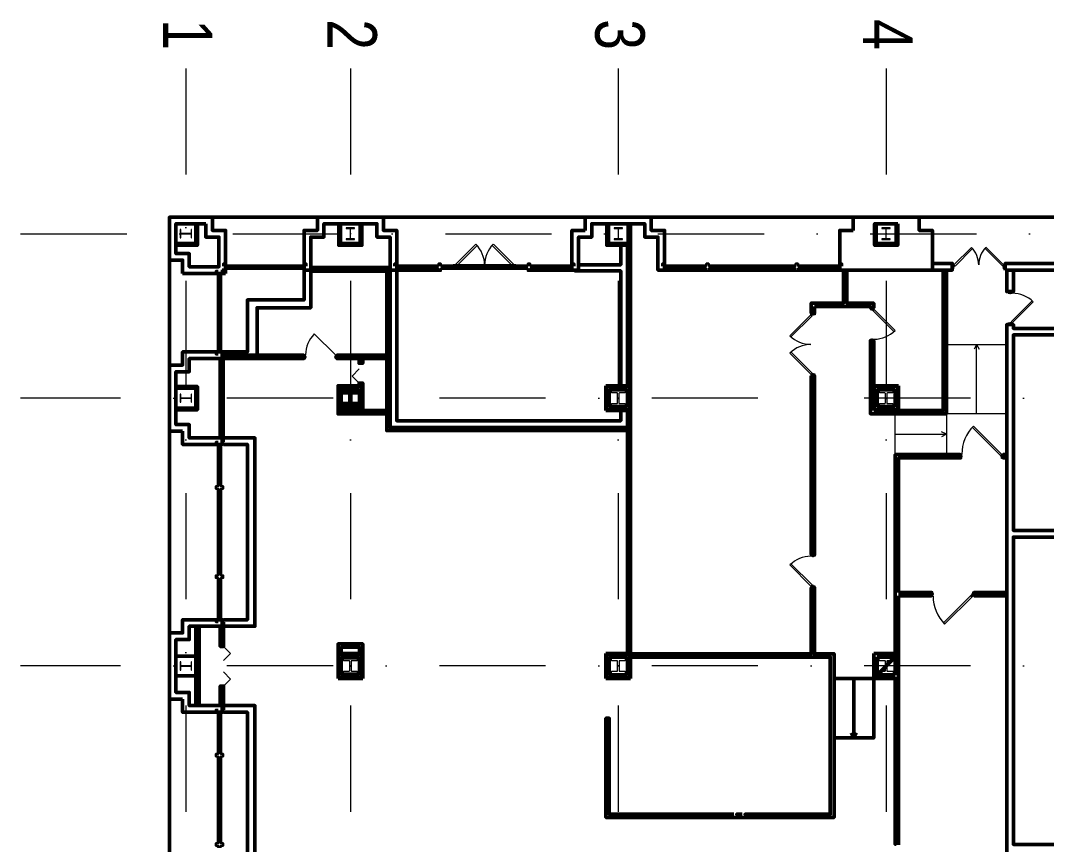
# Model space of a CAD drawing. Header units: inches. Extents: x -399 to 3145, y -842 to 1753.
# Drawn here: x -399 to 842, y 756 to 1753 of the extents above; entities that cross this region are included whole.
import ezdxf

# ---------------------------------------------------------------- set-up
doc = ezdxf.new("R2010")
doc.units = ezdxf.units.IN
doc.header["$MEASUREMENT"] = 0
doc.linetypes.add('IMPORT-DGN Style 4 _2_', pattern=[256.963558, 128.401528, -64.200764, 0.160502, -64.200764])
for name, color, linetype, lineweight in [('Level 10', 7, 'Continuous', 9), ('Level 11', 252, 'Continuous', 30), ('Level 12', 7, 'Continuous', 9), ('Level 16', 7, 'Continuous', 9), ('Level 20', 7, 'Continuous', 9), ('Level 25', 7, 'Continuous', 9), ('Level 28', 7, 'Continuous', 9)]:
    doc.layers.add(name, color=color, linetype=linetype, lineweight=lineweight)
doc.styles.add('Arial_2', font='arial.ttf', dxfattribs={"width": 0.8, "height": 11490.38961})

# ---------------------------------------------------------------- blocks, each defined once
blk = doc.blocks.new('1st-Floor-WCB_dwg_DWG_HA-825224-Level 1')
at = {"layer": 'Level 28', "lineweight": 50}
blk.add_hatch(color=3, dxfattribs=at).paths.add_polyline_path([(22754.8, 5177.8), (22736.6, 5177.8), (22736.6, 5170.9), (22754.8, 5170.9)], flags=0)
at = {"layer": 'Level 28', "color": 3, "lineweight": 50}
for p, q in [((22754.8, 5177.8), (22736.6, 5177.8)), ((22736.6, 5177.8), (22736.6, 5170.9)), ((22736.6, 5170.9), (22754.8, 5170.9)), ((22754.8, 5170.9), (22754.8, 5177.8))]:
    blk.add_line(p, q, dxfattribs=at)
blk = doc.blocks.new('1st-Floor-WCB_dwg_14W287-825229-Level 1')
at = {"layer": 'Level 12'}
for p, q in [((-3, 0), (3, 0)), ((0, 3), (0, -3))]:
    blk.add_line(p, q, dxfattribs=at)
at = {"layer": 'Level 12', "flags": 128}
for points in [[(-51.1, -49.1), (-51.1, -24.6), (-51.1, 0), (-51.1, 24.6), (-51.1, 49.1)], [(-51.1, 49.1), (-47.9, 49.1), (-44.8, 49.1), (-41.6, 49.1), (-38.5, 49.1)], [(-38.5, 49.1), (-38.5, 39), (-38.5, 28.9), (-38.5, 18.7), (-38.5, 8.6)], [(-33.9, 4), (-17, 4), (0, 4), (17, 4), (33.9, 4)], [(38.5, 8.6), (38.5, 18.7), (38.5, 28.9), (38.5, 39), (38.5, 49.1)], [(38.5, 49.1), (41.6, 49.1), (44.8, 49.1), (47.9, 49.1), (51.1, 49.1)], [(51.1, 49.1), (51.1, 24.6), (51.1, 0), (51.1, -24.6), (51.1, -49.1)], [(-38.5, -49.1), (-41.6, -49.1), (-44.8, -49.1), (-47.9, -49.1), (-51.1, -49.1)], [(-38.5, -8.6), (-38.5, -18.7), (-38.5, -28.9), (-38.5, -39), (-38.5, -49.1)], [(33.9, -4), (17, -4), (0, -4), (-17, -4), (-33.9, -4)], [(38.5, -49.1), (38.5, -39), (38.5, -28.9), (38.5, -18.7), (38.5, -8.6)], [(51.1, -49.1), (47.9, -49.1), (44.8, -49.1), (41.6, -49.1), (38.5, -49.1)]]:
    blk.add_lwpolyline(points, dxfattribs=at)
at = {"layer": 'Level 12'}
for centre, start, end in [((-33.9, 8.6), 180, 270), ((33.9, 8.6), 270, 360), ((-33.9, -8.6), 90, 180), ((33.9, -8.6), 0, 90)]:
    blk.add_arc(centre, 4.57, start, end, dxfattribs=at)
blk = doc.blocks.new('1st-Floor-WCB_dwg_14W342-825230-Level 1')
at = {"layer": 'Level 12'}
for p, q in [((-3, 0), (3, 0)), ((0, 3), (0, -3)), ((3.6, -4.8), (6.9, -4.8))]:
    blk.add_line(p, q, dxfattribs=at)
at = {"layer": 'Level 12', "flags": 128}
for points in [[(-53.3, -49.9), (-53.3, -25), (-53.3, 0), (-53.3, 25), (-53.3, 49.9)], [(-53.3, 49.9), (-49.6, 49.9), (-45.9, 49.9), (-42.2, 49.9), (-38.5, 49.9)], [(-38.5, 49.9), (-38.5, 39.8), (-38.5, 29.6), (-38.5, 19.5), (-38.5, 9.3)], [(-33.9, 4.8), (-17, 4.8), (0, 4.8), (17, 4.8), (33.9, 4.8)], [(38.5, 9.3), (38.5, 19.5), (38.5, 29.6), (38.5, 39.8), (38.5, 49.9)], [(38.5, 49.9), (42.2, 49.9), (45.9, 49.9), (49.6, 49.9), (53.3, 49.9)], [(53.3, 49.9), (53.3, 25), (53.3, 0), (53.3, -25), (53.3, -49.9)], [(-38.5, -49.9), (-42.2, -49.9), (-45.9, -49.9), (-49.6, -49.9), (-53.3, -49.9)], [(-38.5, -9.3), (-38.5, -19.5), (-38.5, -29.6), (-38.5, -39.8), (-38.5, -49.9)], [(33.9, -4.8), (17, -4.8), (0, -4.8), (-17, -4.8), (-33.9, -4.8)], [(38.5, -49.9), (38.5, -39.8), (38.5, -29.6), (38.5, -19.5), (38.5, -9.3)], [(53.3, -49.9), (49.6, -49.9), (45.9, -49.9), (42.2, -49.9), (38.5, -49.9)]]:
    blk.add_lwpolyline(points, dxfattribs=at)
at = {"layer": 'Level 12'}
for centre, start, end in [((-33.9, 9.3), 180, 270), ((33.9, 9.3), 270, 360), ((-33.9, -9.3), 90, 180), ((33.9, -9.3), 0, 90)]:
    blk.add_arc(centre, 4.57, start, end, dxfattribs=at)
blk = doc.blocks.new('1st-Floor-WCB_dwg_14W426-825231-Level 1')
at = {"layer": 'Level 12'}
for p, q in [((-3, 0), (3, 0)), ((0, 3), (0, -3))]:
    blk.add_line(p, q, dxfattribs=at)
at = {"layer": 'Level 12', "flags": 128}
for points in [[(-57.2, -51.1), (-57.2, -25.5), (-57.2, 0), (-57.2, 25.5), (-57.2, 51.1)], [(-57.2, 51.1), (-52.5, 51.1), (-47.8, 51.1), (-43.1, 51.1), (-38.5, 51.1)], [(-38.5, 51.1), (-38.5, 40.7), (-38.5, 30.3), (-38.5, 19.9), (-38.5, 9.5)], [(-34.7, 5.7), (-17.3, 5.7), (0, 5.7), (17.3, 5.7), (34.7, 5.7)], [(38.5, 9.5), (38.5, 19.9), (38.5, 30.3), (38.5, 40.7), (38.5, 51.1)], [(38.5, 51.1), (43.1, 51.1), (47.8, 51.1), (52.5, 51.1), (57.2, 51.1)], [(57.2, 51.1), (57.2, 25.5), (57.2, 0), (57.2, -25.5), (57.2, -51.1)], [(-38.5, -51.1), (-43.1, -51.1), (-47.8, -51.1), (-52.5, -51.1), (-57.2, -51.1)], [(-38.5, -9.5), (-38.5, -19.9), (-38.5, -30.3), (-38.5, -40.7), (-38.5, -51.1)], [(34.7, -5.7), (17.3, -5.7), (0, -5.7), (-17.3, -5.7), (-34.7, -5.7)], [(38.5, -51.1), (38.5, -40.7), (38.5, -30.3), (38.5, -19.9), (38.5, -9.5)], [(57.2, -51.1), (52.5, -51.1), (47.8, -51.1), (43.1, -51.1), (38.5, -51.1)]]:
    blk.add_lwpolyline(points, dxfattribs=at)
at = {"layer": 'Level 12'}
for centre, start, end in [((-34.7, 9.5), 180, 270), ((34.7, 9.5), 270, 360), ((-34.7, -9.5), 90, 180), ((34.7, -9.5), 0, 90)]:
    blk.add_arc(centre, 3.81, start, end, dxfattribs=at)
blk = doc.blocks.new('1st-Floor-WCB_dwg_14W61-825238-Level 1')
at = {"layer": 'Level 12'}
for p, q in [((-3, 0), (3, 0)), ((0, 3), (0, -3))]:
    blk.add_line(p, q, dxfattribs=at)
at = {"layer": 'Level 12', "flags": 128}
for points in [[(-38.5, 30.5), (-39.4, 30.5), (-40.4, 30.5), (-41.3, 30.5), (-42.3, 30.5)], [(-42.3, 30.5), (-42.3, 15.2), (-42.3, 0), (-42.3, -15.2), (-42.3, -30.5)], [(-38.5, 4.2), (-38.5, 10.8), (-38.5, 17.3), (-38.5, 23.9), (-38.5, 30.5)], [(35.4, 1.1), (17.7, 1.1), (0, 1.1), (-17.7, 1.1), (-35.4, 1.1)], [(42.3, 30.5), (41.3, 30.5), (40.4, 30.5), (39.4, 30.5), (38.5, 30.5)], [(38.5, 30.5), (38.5, 23.9), (38.5, 17.3), (38.5, 10.8), (38.5, 4.2)], [(42.3, -30.5), (42.3, -15.2), (42.3, 0), (42.3, 15.2), (42.3, 30.5)], [(-42.3, -30.5), (-41.3, -30.5), (-40.4, -30.5), (-39.4, -30.5), (-38.5, -30.5)], [(-38.5, -30.5), (-38.5, -23.9), (-38.5, -17.3), (-38.5, -10.8), (-38.5, -4.2)], [(-35.4, -1.1), (-17.7, -1.1), (0, -1.1), (17.7, -1.1), (35.4, -1.1)], [(38.5, -4.2), (38.5, -10.8), (38.5, -17.3), (38.5, -23.9), (38.5, -30.5)], [(38.5, -30.5), (39.4, -30.5), (40.4, -30.5), (41.3, -30.5), (42.3, -30.5)]]:
    blk.add_lwpolyline(points, dxfattribs=at)
at = {"layer": 'Level 12'}
for centre, start, end in [((-35.4, 4.2), 180, 270), ((35.4, 4.2), 270, 360), ((-35.4, -4.2), 90, 180), ((35.4, -4.2), 0, 90)]:
    blk.add_arc(centre, 3.05, start, end, dxfattribs=at)

msp = doc.modelspace()

# ---------------------------------------------------------------- linework, layer by layer
at = {"layer": 'Level 10', "color": 40, "linetype": 'IMPORT-DGN Style 4 _2_'}
for p, q in [((-198.9, 1695), (-198.9, -842)), ((0.1, 1695), (0.1, -842)), ((324.1, 1695), (324.1, -842)), ((648.1, 1695), (648.1, -842)), ((-398.9, 1495), (3062.7, 1495)), ((3062.7, 1296), (-398.9, 1296)), ((3062.7, 972), (-398.9, 972))]:
    msp.add_line(p, q, dxfattribs=at)
at = {"layer": 'Level 12', "color": 3, "lineweight": 50}
for p, q in [((-0.6, 1290.4), (-0.6, 1301.6)), ((0.7, 1301.6), (0.7, 1290.4))]:
    msp.add_line(p, q, dxfattribs=at)
at = {"layer": 'Level 12', "color": 3, "lineweight": 50, "flags": 128}
for points in [[(-1.3, 1302.3), (-8, 1302.3), (-8, 1304.4), (8.1, 1304.4), (8.1, 1302.3), (1.5, 1302.3)], [(1.5, 1289.7), (8.1, 1289.7), (8.1, 1287.6), (-8, 1287.6), (-8, 1289.7), (-1.3, 1289.7)]]:
    msp.add_lwpolyline(points, dxfattribs=at)
at = {"layer": 'Level 12', "color": 3, "lineweight": 50}
for centre, start, end in [((-1.3, 1301.6), 0, 90), ((1.5, 1301.6), 90, 180), ((-1.3, 1290.4), 270, 0), ((1.5, 1290.4), 180, 270)]:
    msp.add_arc(centre, 0.75, start, end, dxfattribs=at)
at = {"layer": 'Level 16', "color": 50, "lineweight": 30}
for p, q in [((-150.4, 1452.4), (-55.9, 1452.4)), ((-57.4, 1454.9), (-149.4, 1454.9)), ((-57.4, 1453.9), (-149.4, 1453.9)), ((-149.4, 1452.4), (-101.9, 1452.4)), ((56.1, 1451), (56.1, 1452.9)), ((56.6, 1452.4), (105.1, 1452.4)), ((105.1, 1454.9), (57.6, 1454.9)), ((105.1, 1453.9), (57.6, 1453.9)), ((57.6, 1452.4), (105.1, 1452.4)), ((124.4, 1454.9), (111.1, 1454.9)), ((124.4, 1453.9), (111.1, 1453.9)), ((126.4, 1456.9), (198.4, 1456.9)), ((126.4, 1452.4), (198.4, 1452.4)), ((126.9, 1455.1), (197.9, 1455.1)), ((126.9, 1454.1), (197.9, 1454.1)), ((213.1, 1454.9), (200.4, 1454.9)), ((213.1, 1453.9), (200.4, 1453.9)), ((266.6, 1454.9), (219.1, 1454.9)), ((266.6, 1453.9), (219.1, 1453.9)), ((266.6, 1452.4), (219.1, 1452.4)), ((380.6, 1452.4), (429.1, 1452.4)), ((429.1, 1454.9), (381.6, 1454.9)), ((429.1, 1453.9), (381.6, 1453.9)), ((381.6, 1452.4), (429.1, 1452.4)), ((537.1, 1456.4), (435.1, 1456.4)), ((537.1, 1454.9), (435.1, 1454.9)), ((537.1, 1453.9), (435.1, 1453.9)), ((435.1, 1452.4), (537.1, 1452.4)), ((537.1, 1452.4), (435.1, 1452.4)), ((590.6, 1454.9), (543.1, 1454.9)), ((590.6, 1453.9), (543.1, 1453.9)), ((590.6, 1452.4), (543.1, 1452.4)), ((-158.8, 1445.5), (-158.8, 1353.5)), ((-157.8, 1445.5), (-157.8, 1353.5)), ((-156.3, 1352.5), (-156.3, 1447)), ((217.6, 1449.9), (268.1, 1449.9)), ((430.6, 1449.9), (380.1, 1449.9)), ((538.6, 1449.9), (433.6, 1449.9)), ((541.6, 1449.9), (592.1, 1449.9)), ((-156.3, 1353.5), (-156.3, 1401)), ((-154.9, 1349), (-154.9, 1348)), ((-158.8, 1238.5), (-158.8, 1191)), ((-157.8, 1238.5), (-157.8, 1191)), ((-156.3, 1238.5), (-156.3, 1191)), ((-160.3, 1185), (-160.3, 1083)), ((-158.8, 1185), (-158.8, 1083)), ((-157.8, 1185), (-157.8, 1083)), ((-156.3, 1083), (-156.3, 1185)), ((-156.3, 1185), (-156.3, 1083)), ((-158.8, 1077), (-158.8, 1029.5)), ((-157.8, 1077), (-157.8, 1029.5)), ((-156.3, 1029.5), (-156.3, 1077)), ((-156.3, 1028.5), (-156.3, 1077)), ((-154.9, 1025), (-153.4, 1025)), ((-153.8, 919), (-153.4, 919)), ((-158.8, 914.5), (-158.8, 867)), ((-157.8, 914.5), (-157.8, 867)), ((-156.3, 914.5), (-156.3, 867)), ((-160.3, 861), (-160.3, 759)), ((-158.8, 861), (-158.8, 759)), ((-157.8, 861), (-157.8, 759)), ((-156.3, 759), (-156.3, 861)), ((-156.3, 861), (-156.3, 759))]:
    msp.add_line(p, q, dxfattribs=at)
at = {"layer": 'Level 16', "color": 50, "lineweight": 30, "flags": 128}
for points in [[(-153.9, 1455.9), (-153.9, 1458.9), (-150.9, 1458.9), (-150.9, 1455.9), (-150.4, 1455.9), (-150.4, 1456.4), (-149.4, 1456.4), (-149.4, 1452.4), (-150.4, 1452.4), (-150.4, 1452.9), (-150.9, 1452.9), (-150.9, 1449.9), (-153.9, 1449.9), (-153.9, 1452.9)], [(-101.9, 1456.4), (-150.4, 1456.4), (-55.9, 1456.4)], [(-52.9, 1455.9), (-52.9, 1458.9), (-55.9, 1458.9), (-55.9, 1455.9), (-56.4, 1455.9), (-56.4, 1456.4), (-57.4, 1456.4), (-57.4, 1452.4), (-56.4, 1452.4), (-56.4, 1452.9), (-55.9, 1452.9), (-55.9, 1449.9), (-52.9, 1449.9), (-52.9, 1452.9)], [(-55.9, 1458.9), (-55.9, 1458.9), (-55.9, 1455.9), (-55.9, 1455.9), (-55.9, 1452.9), (-55.9, 1452.9), (-55.9, 1451)], [(53.1, 1455.9), (53.1, 1458.9), (56.1, 1458.9), (56.1, 1455.9), (56.6, 1455.9), (56.6, 1456.4), (57.6, 1456.4), (57.6, 1452.4), (56.6, 1452.4), (56.6, 1452.9), (56.1, 1452.9), (56.1, 1449.9), (53.1, 1449.9), (53.1, 1452.9)], [(105.1, 1456.4), (56.6, 1456.4), (105.1, 1456.4)], [(111.1, 1452.4), (124.4, 1452.4), (126.4, 1452.4), (126.4, 1454.1), (126.9, 1454.1), (126.9, 1455.1), (126.4, 1455.1), (126.4, 1456.9), (124.4, 1456.9), (124.4, 1456.4)], [(111.1, 1452.4), (124.4, 1452.4), (124.4, 1452.9), (124.4, 1456.4), (111.1, 1456.4), (124.4, 1456.4), (111.1, 1456.4)], [(213.1, 1452.4), (200.4, 1452.4), (198.4, 1452.4), (198.4, 1454.1), (197.9, 1454.1), (197.9, 1455.1), (198.4, 1455.1), (198.4, 1456.9), (200.4, 1456.9), (200.4, 1456.4), (213.1, 1456.4)], [(200.4, 1456.4), (200.4, 1452.9), (200.4, 1452.4), (213.1, 1452.4)], [(271.1, 1455.9), (271.1, 1458.9), (268.1, 1458.9), (268.1, 1455.9), (267.6, 1455.9), (267.6, 1456.4), (266.6, 1456.4), (266.6, 1452.4), (267.6, 1452.4), (267.6, 1452.9), (268.1, 1452.9), (268.1, 1449.9), (271.1, 1449.9), (271.1, 1452.9)], [(377.1, 1455.9), (377.1, 1458.9), (380.1, 1458.9), (380.1, 1455.9), (380.6, 1455.9), (380.6, 1456.4), (381.6, 1456.4), (381.6, 1452.4), (380.6, 1452.4), (380.6, 1452.9), (380.1, 1452.9), (380.1, 1449.9), (377.1, 1449.9), (377.1, 1452.9)], [(429.1, 1456.4), (380.6, 1456.4), (429.1, 1456.4)], [(595.1, 1455.9), (595.1, 1458.9), (592.1, 1458.9), (592.1, 1455.9), (591.6, 1455.9), (591.6, 1456.4), (590.6, 1456.4), (590.6, 1452.4), (591.6, 1452.4), (591.6, 1452.9), (592.1, 1452.9), (592.1, 1449.9), (595.1, 1449.9), (595.1, 1452.9)], [(-159.8, 1450), (-162.8, 1450), (-162.8, 1447), (-159.8, 1447), (-159.8, 1446.5), (-160.3, 1446.5), (-160.3, 1445.5), (-156.3, 1445.5), (-156.3, 1446.5), (-156.8, 1446.5), (-156.8, 1447), (-153.8, 1447), (-153.8, 1450), (-156.8, 1450)], [(-160.3, 1401), (-160.3, 1352.5), (-160.3, 1447)], [(-52.9, 1451), (-52.9, 1449.9), (-55.9, 1449.9)], [(106.6, 1449.9), (56.1, 1449.9), (53.1, 1449.9), (53.1, 1451)], [(-159.8, 1349), (-162.8, 1349), (-162.8, 1352), (-159.8, 1352), (-159.8, 1352.5), (-160.3, 1352.5), (-160.3, 1353.5), (-156.3, 1353.5), (-156.3, 1352.5), (-156.8, 1352.5), (-156.8, 1352), (-153.8, 1352), (-153.8, 1349), (-156.8, 1349)], [(-159.8, 1243), (-162.8, 1243), (-162.8, 1240), (-159.8, 1240), (-159.8, 1239.5), (-160.3, 1239.5), (-160.3, 1238.5), (-156.3, 1238.5), (-156.3, 1239.5), (-156.8, 1239.5), (-156.8, 1240), (-153.8, 1240), (-153.8, 1243), (-156.8, 1243)], [(-160.3, 1077), (-160.3, 1028.5), (-160.3, 1077)], [(-159.8, 1025), (-162.8, 1025), (-162.8, 1028), (-159.8, 1028), (-159.8, 1028.5), (-160.3, 1028.5), (-160.3, 1029.5), (-156.3, 1029.5), (-156.3, 1028.5), (-156.8, 1028.5), (-156.8, 1028), (-153.8, 1028), (-153.8, 1025), (-156.8, 1025)], [(-159.8, 919), (-162.8, 919), (-162.8, 916), (-159.8, 916), (-159.8, 915.5), (-160.3, 915.5), (-160.3, 914.5), (-156.3, 914.5), (-156.3, 915.5), (-156.8, 915.5), (-156.8, 916), (-153.8, 916), (-153.8, 919), (-156.8, 919)]]:
    msp.add_lwpolyline(points, dxfattribs=at)
for points in [[(111.1, 1452.4), (111.1, 1456.4), (110.1, 1456.4), (110.1, 1455.9), (109.6, 1455.9), (109.6, 1458.9), (106.6, 1458.9), (106.6, 1455.9), (106.1, 1455.9), (106.1, 1456.4), (105.1, 1456.4), (105.1, 1452.4), (106.1, 1452.4), (106.1, 1452.9), (106.6, 1452.9), (106.6, 1449.9), (109.6, 1449.9), (109.6, 1452.9), (110.1, 1452.9), (110.1, 1452.4)], [(219.1, 1452.4), (219.1, 1456.4), (218.1, 1456.4), (218.1, 1455.9), (217.6, 1455.9), (217.6, 1458.9), (214.6, 1458.9), (214.6, 1455.9), (214.1, 1455.9), (214.1, 1456.4), (213.1, 1456.4), (213.1, 1452.4), (214.1, 1452.4), (214.1, 1452.9), (214.6, 1452.9), (214.6, 1449.9), (217.6, 1449.9), (217.6, 1452.9), (218.1, 1452.9), (218.1, 1452.4)], [(267.6, 1456.4), (219.1, 1456.4)], [(435.1, 1452.4), (435.1, 1456.4), (434.1, 1456.4), (434.1, 1455.9), (433.6, 1455.9), (433.6, 1458.9), (430.6, 1458.9), (430.6, 1455.9), (430.1, 1455.9), (430.1, 1456.4), (429.1, 1456.4), (429.1, 1452.4), (430.1, 1452.4), (430.1, 1452.9), (430.6, 1452.9), (430.6, 1449.9), (433.6, 1449.9), (433.6, 1452.9), (434.1, 1452.9), (434.1, 1452.4)], [(537.1, 1456.4), (435.1, 1456.4)], [(543.1, 1452.4), (543.1, 1456.4), (542.1, 1456.4), (542.1, 1455.9), (541.6, 1455.9), (541.6, 1458.9), (538.6, 1458.9), (538.6, 1455.9), (538.1, 1455.9), (538.1, 1456.4), (537.1, 1456.4), (537.1, 1452.4), (538.1, 1452.4), (538.1, 1452.9), (538.6, 1452.9), (538.6, 1449.9), (541.6, 1449.9), (541.6, 1452.9), (542.1, 1452.9), (542.1, 1452.4)], [(591.6, 1456.4), (543.1, 1456.4)], [(-160.3, 1239.5), (-160.3, 1191)], [(-156.3, 1191), (-160.3, 1191), (-160.3, 1190), (-159.8, 1190), (-159.8, 1189.5), (-162.8, 1189.5), (-162.8, 1186.5), (-159.8, 1186.5), (-159.8, 1186), (-160.3, 1186), (-160.3, 1185), (-156.3, 1185), (-156.3, 1186), (-156.8, 1186), (-156.8, 1186.5), (-153.8, 1186.5), (-153.8, 1189.5), (-156.8, 1189.5), (-156.8, 1190), (-156.3, 1190)], [(-160.3, 1185), (-160.3, 1083)], [(-156.3, 1083), (-160.3, 1083), (-160.3, 1082), (-159.8, 1082), (-159.8, 1081.5), (-162.8, 1081.5), (-162.8, 1078.5), (-159.8, 1078.5), (-159.8, 1078), (-160.3, 1078), (-160.3, 1077), (-156.3, 1077), (-156.3, 1078), (-156.8, 1078), (-156.8, 1078.5), (-153.8, 1078.5), (-153.8, 1081.5), (-156.8, 1081.5), (-156.8, 1082), (-156.3, 1082)], [(-160.3, 915.5), (-160.3, 867)], [(-156.3, 867), (-160.3, 867), (-160.3, 866), (-159.8, 866), (-159.8, 865.5), (-162.8, 865.5), (-162.8, 862.5), (-159.8, 862.5), (-159.8, 862), (-160.3, 862), (-160.3, 861), (-156.3, 861), (-156.3, 862), (-156.8, 862), (-156.8, 862.5), (-153.8, 862.5), (-153.8, 865.5), (-156.8, 865.5), (-156.8, 866), (-156.3, 866)], [(-160.3, 861), (-160.3, 759)], [(-156.3, 759), (-160.3, 759), (-160.3, 758), (-159.8, 758), (-159.8, 757.5), (-162.8, 757.5), (-162.8, 754.5), (-159.8, 754.5), (-159.8, 754), (-160.3, 754), (-160.3, 753), (-156.3, 753), (-156.3, 754), (-156.8, 754), (-156.8, 754.5), (-153.8, 754.5), (-153.8, 757.5), (-156.8, 757.5), (-156.8, 758), (-156.3, 758)]]:
    msp.add_lwpolyline(points, close=True, dxfattribs=at)
at = {"layer": 'Level 20', "color": 40}
for p, q in [((721.1, 1361.1), (794.1, 1361.1)), ((757.6, 1361.1), (754.6, 1355.1)), ((659.1, 1227.7), (659.1, 1277.1)), ((721.1, 1252.4), (715.1, 1255.4))]:
    msp.add_line(p, q, dxfattribs=at)
at = {"layer": 'Level 20', "color": 40, "flags": 128}
for points in [[(757.6, 1277.1), (757.6, 1361.1), (760.6, 1355.1)], [(794.1, 1277.1), (721.1, 1277.1), (721.1, 1227.7)], [(659.1, 1252.4), (721.1, 1252.4), (715.1, 1249.4)]]:
    msp.add_lwpolyline(points, dxfattribs=at)
at = {"layer": 'Level 25', "color": 2, "lineweight": 13}
for p, q in [((151.9, 1482.3), (126.4, 1456.9)), ((153.3, 1480.9), (127.9, 1455.5)), ((-43.6, 1373.9), (-18.1, 1348.4)), ((751.4, 1057.9), (717.5, 1024)), ((752.8, 1056.5), (718.9, 1022.6))]:
    msp.add_line(p, q, dxfattribs=at)
at = {"layer": 'Level 25', "color": 2, "lineweight": 13, "flags": 128}
for points in [[(171.6, 1480.9), (197, 1455.5), (198.4, 1456.9), (173, 1482.3)], [(752.7, 1477), (731.5, 1455.8), (730.1, 1457.2), (751.3, 1478.5)], [(767.4, 1477.3), (788.7, 1456.1), (790.1, 1457.5), (768.9, 1478.7)], [(728.1, 1453), (728.1, 1452.5), (730.1, 1452.5), (730.1, 1454.5), (730.6, 1454.5), (730.6, 1455.5), (730.1, 1455.5), (730.1, 1457.5), (728.1, 1457.5), (728.1, 1457)], [(792.1, 1453), (792.1, 1452.5), (790.1, 1452.5), (790.1, 1454.5), (789.6, 1454.5), (789.6, 1455.5), (790.1, 1455.5), (790.1, 1457.5), (792.1, 1457.5), (792.1, 1457)], [(796.1, 1425), (795.6, 1425), (795.6, 1423), (797.6, 1423), (797.6, 1422.5), (798.6, 1422.5), (798.6, 1423), (800.6, 1423), (800.6, 1425), (800.1, 1425)], [(629.1, 1405.4), (628.6, 1405.4), (628.6, 1403.4), (630.6, 1403.4), (630.6, 1402.9), (631.6, 1402.9), (631.6, 1403.4), (633.6, 1403.4), (633.6, 1405.4), (633.1, 1405.4)], [(657.6, 1376.6), (632.1, 1402), (633.6, 1403.4), (659, 1378)], [(824.6, 1413.9), (799.2, 1388.4), (800.6, 1387), (826, 1412.5)], [(531.6, 1371.5), (557.1, 1397), (558.5, 1395.6), (533, 1370.1)], [(561.6, 1399), (562.1, 1399), (562.1, 1397), (560.1, 1397), (560.1, 1396.5), (559.1, 1396.5), (559.1, 1397), (557.1, 1397), (557.1, 1399), (557.6, 1399)], [(796.1, 1385), (795.6, 1385), (795.6, 1387), (797.6, 1387), (797.6, 1387.5), (798.6, 1387.5), (798.6, 1387), (800.6, 1387), (800.6, 1385), (800.1, 1385)], [(629.1, 1365.4), (628.6, 1365.4), (628.6, 1367.4), (630.6, 1367.4), (630.6, 1367.9), (631.6, 1367.9), (631.6, 1367.4), (633.6, 1367.4), (633.6, 1365.4), (633.1, 1365.4)], [(-56.1, 1343.9), (-56.1, 1343.4), (-54.1, 1343.4), (-54.1, 1345.4), (-53.6, 1345.4), (-53.6, 1346.4), (-54.1, 1346.4), (-54.1, 1348.4), (-56.1, 1348.4), (-56.1, 1347.9)], [(-16.1, 1343.9), (-16.1, 1343.4), (-18.1, 1343.4), (-18.1, 1345.4), (-18.6, 1345.4), (-18.6, 1346.4), (-18.1, 1346.4), (-18.1, 1348.4), (-16.1, 1348.4), (-16.1, 1347.9)], [(531.6, 1350.5), (557.1, 1325), (558.5, 1326.4), (533, 1351.9)], [(10.6, 1331.3), (2.1, 1322.8), (10.6, 1314.3)], [(561.6, 1323), (562.1, 1323), (562.1, 1325), (560.1, 1325), (560.1, 1325.5), (559.1, 1325.5), (559.1, 1325), (557.1, 1325), (557.1, 1323), (557.6, 1323)], [(753.8, 1262.2), (787.7, 1228.2), (786.3, 1226.8), (752.3, 1260.8)], [(737.7, 1223.7), (737.7, 1223.2), (739.7, 1223.2), (739.7, 1225.2), (740.2, 1225.2), (740.2, 1226.2), (739.7, 1226.2), (739.7, 1228.2), (737.7, 1228.2), (737.7, 1227.7)], [(789.7, 1223.7), (789.7, 1223.2), (787.7, 1223.2), (787.7, 1225.2), (787.2, 1225.2), (787.2, 1226.2), (787.7, 1226.2), (787.7, 1228.2), (789.7, 1228.2), (789.7, 1227.7)], [(561.6, 1106.7), (562.1, 1106.7), (562.1, 1104.7), (560.1, 1104.7), (560.1, 1104.2), (559.1, 1104.2), (559.1, 1104.7), (557.1, 1104.7), (557.1, 1106.7), (557.6, 1106.7)], [(533, 1095.6), (558.5, 1070.1), (557.1, 1068.7), (531.6, 1094.2)], [(561.6, 1066.7), (562.1, 1066.7), (562.1, 1068.7), (560.1, 1068.7), (560.1, 1069.2), (559.1, 1069.2), (559.1, 1068.7), (557.1, 1068.7), (557.1, 1066.7), (557.6, 1066.7)], [(702.8, 1057), (702.8, 1056.5), (704.8, 1056.5), (704.8, 1058.5), (705.3, 1058.5), (705.3, 1059.5), (704.8, 1059.5), (704.8, 1061.5), (702.8, 1061.5), (702.8, 1061)], [(754.8, 1057), (754.8, 1056.5), (752.8, 1056.5), (752.8, 1058.5), (752.3, 1058.5), (752.3, 1059.5), (752.8, 1059.5), (752.8, 1061.5), (754.8, 1061.5), (754.8, 1061)], [(-153.4, 978.7), (-144.9, 987.2), (-153.4, 995.7)], [(-153.4, 947.7), (-144.9, 956.2), (-153.4, 964.7)]]:
    msp.add_lwpolyline(points, dxfattribs=at)
at = {"layer": 'Level 25', "color": 2, "lineweight": 13}
for centre, radius, start, end in [((126.4, 1456.9), 36, 0, 45), ((198.4, 1456.9), 36, 135, 180), ((730.1, 1457.2), 30, 359.9538, 45), ((790.1, 1457.2), 30, 135, 180.0462), ((800.6, 1387), 36, 45, 90), ((633.6, 1403.4), 36, 270, 315), ((-18.1, 1348.4), 36, 135, 180), ((557.1, 1397), 36, 225, 270), ((557.1, 1325), 36, 90.0001, 135), ((557.1, 1068.7), 36, 90, 135)]:
    msp.add_arc(centre, radius, start, end, dxfattribs=at)
for centre, major_axis, start_param, end_param in [((787.7, 1228.4), (-33.9, 33.9), 0, 0.788681), ((752.8, 1056.5), (33.9, 33.9), 2.356183, 3.141593)]:
    msp.add_ellipse(centre, major_axis=major_axis, ratio=0.999975, start_param=start_param, end_param=end_param, dxfattribs=at)
at = {"layer": 'Level 28', "color": 3, "lineweight": 50}
for p, q in [((-39.9, 1515), (-166.9, 1515)), ((284.1, 1515), (40.1, 1515)), ((608.1, 1515), (364.1, 1515)), ((932.1, 1515), (688.1, 1515)), ((-210.9, 1483), (-210.9, 1507)), ((-186.9, 1507), (-210.9, 1507)), ((-186.9, 1483), (-186.9, 1507)), ((-11.9, 1483), (-11.9, 1507)), ((12.1, 1507), (-11.9, 1507)), ((12.1, 1483), (12.1, 1507)), ((312.1, 1483), (312.1, 1507)), ((336.1, 1507), (312.1, 1507)), ((336.1, 1483), (336.1, 1507)), ((339.1, 1311), (339.1, 1507)), ((636.1, 1483), (636.1, 1507)), ((660.1, 1507), (636.1, 1507)), ((660.1, 1483), (660.1, 1507)), ((-210.9, 1483), (-186.9, 1483)), ((-11.9, 1483), (12.1, 1483)), ((312.1, 1483), (336.1, 1483)), ((335.1, 1311), (335.1, 1481)), ((636.1, 1483), (660.1, 1483)), ((-218.9, 1463), (-218.9, 1336)), ((48.1, 1454), (-47.9, 1454)), ((-202.9, 1447), (-150.9, 1447)), ((-157.4, 1344), (-157.4, 1248)), ((-210.9, 1284), (-210.9, 1308)), ((-186.9, 1308), (-210.9, 1308)), ((-186.9, 1284), (-186.9, 1308)), ((-14.9, 1281), (-14.9, 1311)), ((15.1, 1311), (-14.9, 1311)), ((-13.9, 1310), (-13.9, 1282)), ((-13.9, 1310), (14.1, 1310)), ((-10.9, 1285), (-10.9, 1307)), ((11.1, 1307), (-10.9, 1307)), ((11.1, 1285), (11.1, 1307)), ((14.1, 1310), (14.1, 1282)), ((15.1, 1281), (15.1, 1311)), ((309.1, 1281), (309.1, 1311)), ((339.1, 1311), (309.1, 1311)), ((310.1, 1310), (310.1, 1282)), ((310.1, 1310), (338.1, 1310)), ((313.1, 1285), (313.1, 1307)), ((335.1, 1307), (313.1, 1307)), ((335.1, 1285), (335.1, 1307)), ((338.1, 1310), (338.1, 1282)), ((339.1, 1281), (339.1, 1311)), ((633.1, 1281), (633.1, 1311)), ((663.1, 1311), (633.1, 1311)), ((634.1, 1310), (634.1, 1282)), ((634.1, 1310), (662.1, 1310)), ((637.1, 1285), (637.1, 1307)), ((659.1, 1307), (637.1, 1307)), ((659.1, 1285), (659.1, 1307)), ((662.1, 1282), (662.1, 1310)), ((663.1, 1281), (663.1, 1311)), ((-210.9, 1284), (-186.9, 1284)), ((-14.9, 1281), (15.1, 1281)), ((-13.9, 1282), (14.1, 1282)), ((-10.9, 1285), (11.1, 1285)), ((309.1, 1281), (339.1, 1281)), ((310.1, 1282), (338.1, 1282)), ((313.1, 1285), (335.1, 1285)), ((633.1, 1281), (663.1, 1281)), ((634.1, 1282), (662.1, 1282)), ((637.1, 1285), (659.1, 1285)), ((-218.9, 1256), (-218.9, 1012)), ((663.1, 986.7), (663.1, 1056.7)), ((752.8, 1056.5), (751.4, 1057.9)), ((-186.9, 924), (-186.9, 1020)), ((-182.9, 924), (-182.9, 1020)), ((-210.9, 960), (-210.9, 984)), ((-186.9, 984), (-210.9, 984)), ((-186.9, 960), (-186.9, 984)), ((-14.9, 957), (-14.9, 987)), ((15.1, 987), (-14.9, 987)), ((-13.9, 986), (-13.9, 958)), ((-13.9, 986), (14.1, 986)), ((-10.9, 961), (-10.9, 983)), ((11.1, 983), (-10.9, 983)), ((11.1, 961), (11.1, 983)), ((14.1, 986), (14.1, 958)), ((15.1, 957), (15.1, 987)), ((309.1, 957), (309.1, 987)), ((339.1, 987), (309.1, 987)), ((310.1, 986), (310.1, 958)), ((310.1, 986), (338.1, 986)), ((313.1, 961), (313.1, 983)), ((335.1, 983), (313.1, 983)), ((335.1, 961), (335.1, 983)), ((338.1, 958), (338.1, 986)), ((339.1, 957), (339.1, 987)), ((633.1, 957), (663.1, 987)), ((633.1, 957), (663.1, 987)), ((633.1, 957), (633.1, 987)), ((663.1, 987), (633.1, 987)), ((637.1, 961), (637.1, 983)), ((659.1, 983), (637.1, 983)), ((659.1, 961), (659.1, 983)), ((663.1, 957), (663.1, 987)), ((-210.9, 960), (-186.9, 960)), ((-14.9, 957), (15.1, 957)), ((-13.9, 958), (14.1, 958)), ((-10.9, 961), (11.1, 961)), ((309.1, 957), (339.1, 957)), ((310.1, 958), (338.1, 958)), ((313.1, 961), (335.1, 961)), ((633.1, 957), (663.1, 957)), ((637.1, 961), (659.1, 961)), ((663.1, 956.7), (663.1, 755.7)), ((-218.9, 932), (-218.9, 688)), ((309.1, 908.7), (313.1, 908.7)), ((609.1, 885), (612.1, 891)), ((374.9, 788.7), (585.1, 788.7))]:
    msp.add_line(p, q, dxfattribs=at)
at = {"layer": 'Level 28', "color": 3, "lineweight": 50, "flags": 128}
for points in [[(-202.9, 1447), (-202.9, 1463), (-218.9, 1463), (-218.9, 1515), (-166.9, 1515)], [(-150.9, 1447), (-150.9, 1499), (-166.9, 1499), (-166.9, 1515)], [(56.1, 1452.9), (56.1, 1499), (40.1, 1499), (40.1, 1515), (-39.9, 1515), (-39.9, 1499), (-55.9, 1499), (-55.9, 1458.9)], [(-210.9, 1481), (-184.9, 1481), (-184.9, 1507), (-210.9, 1507)], [(-55.9, 1451), (-47.9, 1451), (-47.9, 1491), (-31.9, 1491), (-31.9, 1507), (-11.9, 1507), (-11.9, 1507), (12.1, 1507), (12.1, 1507), (14.1, 1507), (32.1, 1507), (32.1, 1491), (48.1, 1491), (48.1, 1451), (56.1, 1451), (56.1, 1268.7), (327.1, 1268.7), (327.1, 1281)], [(327.1, 1481), (327.1, 1457.5), (276.1, 1457.5)], [(53.1, 1451), (48.1, 1451), (48.1, 1454), (-47.9, 1454), (-47.9, 1451), (-52.9, 1451)], [(704.1, 1459), (728.1, 1459), (728.1, 1451), (704.1, 1451)], [(-55.9, 1449.9), (-55.9, 1414.9), (-124.4, 1414.9), (-124.4, 1352), (-153.8, 1352), (-153.8, 1349), (-154.9, 1349)], [(335.1, 1260.7), (48.1, 1260.7), (48.1, 1449.5), (-47.9, 1449.5), (-47.9, 1405.4), (-112.8, 1405.4), (-112.8, 1348), (-154.9, 1348), (-56.3, 1348), (-56.3, 1344), (-153.8, 1344), (-153.8, 1243)], [(-55.9, 1449.5), (-55.9, 1414.9), (-124.4, 1414.9), (-124.4, 1352), (-153.4, 1352)], [(335.1, 1281), (335.1, 1260.7), (48.1, 1260.7), (48.1, 1449.5), (-47.9, 1449.5), (-47.9, 1405.4), (-112.8, 1405.4), (-112.8, 1344), (-153.4, 1344)], [(44.1, 1449.5), (44.1, 1256.7), (335.1, 1256.7), (335.1, 1260.7), (48.1, 1260.7), (48.1, 1449.5), (44.1, 1449.5), (44.1, 1256.7), (335.1, 1256.7)], [(335.1, 987), (335.1, 1260.7), (335.1, 1281), (327.1, 1281), (327.1, 1268.7), (56.1, 1268.7), (56.1, 1449.9)], [(327.1, 1311), (327.1, 1449.9), (271.1, 1449.9)], [(561.6, 1407), (561.6, 1399), (557.6, 1399), (557.6, 1411), (596.6, 1411), (596.6, 1451)], [(600.6, 1451), (600.6, 1410.9), (633.1, 1410.9), (633.1, 1405.4), (629.2, 1405.4), (629.2, 1407), (600.3, 1407), (561.6, 1407)], [(633.1, 1311), (633.1, 1365.4), (629.2, 1365.4), (629.2, 1277.1), (721.1, 1277.1), (721.1, 1451)], [(717.2, 1451), (717.2, 1281), (663.1, 1281)], [(802.1, 1451), (802.1, 1425), (794.1, 1425), (794.1, 1451)], [(706.4, 726.6), (706.4, 730.6), (794.1, 730.6), (794.1, 751), (794.1, 1385), (802.1, 1385), (802.1, 1380.5), (959.1, 1380.5), (959.1, 1278.2), (951.1, 1278.2), (951.1, 1372.5), (802.1, 1372.5), (802.1, 1136), (951.1, 1136)], [(44.1, 1348), (-16.3, 1348), (-16.3, 1344)], [(-16.3, 1344), (44.1, 1344), (44.1, 1348), (-16.3, 1348), (-16.3, 1344), (44.1, 1344)], [(15.1, 1344), (15.1, 1338.3), (15.1, 1344), (10.6, 1344), (10.6, 1338.3), (15.1, 1338.3), (10.6, 1338.3), (10.6, 1344)], [(15.1, 1281), (-14.9, 1281), (-14.9, 1311), (15.1, 1311), (15.1, 1281), (44.1, 1281)], [(10.6, 1311), (10.6, 1314.3), (15.1, 1314.3), (15.1, 1311), (15.1, 1314.3), (10.6, 1314.3), (10.6, 1311), (15.1, 1311)], [(-14.9, 1281), (-14.9, 1277), (44.1, 1277), (44.1, 1281), (15.1, 1281), (-14.9, 1281), (-14.9, 1277), (44.1, 1277)], [(339.1, 987), (335.1, 987), (335.1, 1260.7), (335.1, 1281), (339.1, 1281), (339.1, 987), (339.1, 1281)], [(-153.4, 1020), (-115.5, 1020), (-115.5, 1248), (-153.4, 1248)], [(-153.4, 1028), (-124.4, 1028), (-124.4, 1240), (-153.4, 1240)], [(663.1, 1060.7), (663.1, 1223.8), (737.7, 1223.8), (737.7, 1227.7), (659.1, 1227.7), (659.1, 986.7)], [(794.1, 1227.7), (789.7, 1227.7), (789.7, 1223.8), (794.1, 1223.8)], [(934.1, 735), (934.1, 725), (938.1, 725), (938.1, 702), (946.1, 702), (946.1, 725), (963.6, 725), (963.6, 748), (1012.1, 748), (1012.1, 756), (802.1, 756), (802.1, 1128), (959.1, 1128), (959.1, 1214.2), (951.1, 1214.2), (951.1, 1136)], [(561.6, 982.7), (580.6, 982.7), (580.6, 792.6), (580.6, 982.7), (561.6, 982.7), (339.1, 982.7), (561.6, 982.7), (561.6, 1066.7), (557.6, 1066.7), (557.6, 986.7)], [(663.1, 1057), (702.8, 1057), (702.8, 1061), (663.1, 1061)], [(794.1, 1057), (754.8, 1057), (754.8, 1061), (794.1, 1061)], [(-157.4, 1020), (-157.4, 995.7), (-153.4, 995.7), (-153.4, 1025)], [(15.1, 986.7), (15.1, 998.7), (-14.9, 998.7), (-14.9, 986.7)], [(-10.9, 987), (-10.9, 994.7), (11.1, 994.7), (11.1, 987)], [(585.1, 957), (633.1, 957), (633.1, 885), (585.1, 885)], [(609.1, 957), (609.1, 885), (606.1, 891)], [(659.1, 957), (659.1, 756), (659.1, 956.7)], [(-157.4, 924), (-157.4, 947.7), (-153.4, 947.7), (-153.4, 919)], [(-153.4, 696), (-115.5, 696), (-115.5, 924), (-153.4, 924)], [(-153.4, 704), (-124.4, 704), (-124.4, 916), (-153.4, 916)], [(309.1, 788.7), (309.1, 908.7), (309.1, 788.7), (580, 788.7)]]:
    msp.add_lwpolyline(points, dxfattribs=at)
for points in [[(-39.9, 1499), (-55.9, 1499), (-55.9, 1451), (-47.9, 1451), (-47.9, 1491), (-31.9, 1491), (-31.9, 1507), (32.1, 1507), (32.1, 1491), (48.1, 1491), (48.1, 1451), (56.1, 1451), (56.1, 1499), (40.1, 1499), (40.1, 1515), (-39.9, 1515)], [(284.1, 1499), (268.1, 1499), (268.1, 1451), (276.1, 1451), (276.1, 1491), (292.1, 1491), (292.1, 1507), (356.1, 1507), (356.1, 1491), (372.1, 1491), (372.1, 1451), (380.1, 1451), (380.1, 1499), (364.1, 1499), (364.1, 1515), (284.1, 1515)], [(608.1, 1499), (592.1, 1499), (592.1, 1451), (704.1, 1451), (704.1, 1499), (688.1, 1499), (688.1, 1515), (608.1, 1515)], [(-174.9, 1507), (-174.9, 1491), (-158.9, 1491), (-158.9, 1455), (-194.9, 1455), (-194.9, 1471), (-210.9, 1471), (-210.9, 1507)], [(14.1, 1481), (-13.9, 1481), (-13.9, 1507), (-11.9, 1507), (-11.9, 1483), (12.1, 1483), (12.1, 1507), (14.1, 1507), (14.1, 1481), (-13.9, 1481), (-13.9, 1507), (14.1, 1507)], [(338.1, 1507), (338.1, 1481), (310.1, 1481), (310.1, 1507)], [(662.1, 1507), (662.1, 1481), (634.1, 1481), (634.1, 1507)], [(792.1, 1451), (792.1, 1459), (864.1, 1459), (864.1, 1451)], [(-202.9, 1256), (-202.9, 1240), (-154.9, 1240), (-154.9, 1248), (-194.9, 1248), (-194.9, 1264), (-210.9, 1264), (-210.9, 1328), (-194.9, 1328), (-194.9, 1344), (-154.9, 1344), (-154.9, 1352), (-202.9, 1352), (-202.9, 1336), (-218.9, 1336), (-218.9, 1256)], [(-56.3, 1344), (-56.3, 1348), (-112.8, 1348), (-112.8, 1344)], [(557.6, 1323), (557.6, 1106.7), (561.6, 1106.7), (561.6, 1323)], [(-210.9, 1310), (-184.9, 1310), (-184.9, 1282), (-210.9, 1282)], [(14.1, 1282), (-13.9, 1282), (-13.9, 1310), (14.1, 1310), (14.1, 1282), (-13.9, 1282), (-13.9, 1310), (14.1, 1310)], [(11.1, 1307), (11.1, 1285), (-10.9, 1285), (-10.9, 1307)], [(-202.9, 932), (-202.9, 916), (-154.9, 916), (-154.9, 924), (-194.9, 924), (-194.9, 940), (-210.9, 940), (-210.9, 1004), (-194.9, 1004), (-194.9, 1020), (-154.9, 1020), (-154.9, 1028), (-202.9, 1028), (-202.9, 1012), (-218.9, 1012), (-218.9, 932)], [(339.1, 986.7), (557.6, 986.7)], [(585.1, 986.7), (561.6, 986.7), (585.1, 986.7), (585.1, 788.7)], [(463.9, 792.6), (313.1, 792.6), (313.1, 908.7), (313.1, 792.6)], [(474, 792.6), (467.3, 792.6)], [(580.6, 792.6), (477.4, 792.6)]]:
    msp.add_lwpolyline(points, close=True, dxfattribs=at)

# ---------------------------------------------------------------- block references
for name, p, xscale, yscale, zscale, rotation in [('1st-Floor-WCB_dwg_14W61-825238-Level 1', (0.1, 1495), 0.1640419947506442, 0.1640419947506442, 0.1640419947506442, 270), ('1st-Floor-WCB_dwg_14W61-825238-Level 1', (324.1, 1495), 0.1640419947506442, 0.1640419947506442, 0.1640419947506442, 270), ('1st-Floor-WCB_dwg_14W61-825238-Level 1', (648.1, 1495), 0.1640419947506442, 0.1640419947506442, 0.1640419947506442, 270), ('1st-Floor-WCB_dwg_14W61-825238-Level 1', (-198.9, 1495), 0.1640419947506442, 0.1640419947506442, 0.1640419947506442, 180), ('1st-Floor-WCB_dwg_DWG_HA-825224-Level 1', (-1003.2, 5081.7), 0.1640420060178943, 0.1640420060178943, 0.1640420060178943, 270), ('1st-Floor-WCB_dwg_14W287-825229-Level 1', (0.1, 1296), 0.1640419947506442, 0.1640419947506442, 0.1640419947506442, 270), ('1st-Floor-WCB_dwg_14W342-825230-Level 1', (324.1, 1296), 0.1640419947506442, 0.1640419947506442, 0.1640419947506442, 270), ('1st-Floor-WCB_dwg_14W342-825230-Level 1', (648.1, 1296), 0.1640419947506442, 0.1640419947506442, 0.1640419947506442, 270), ('1st-Floor-WCB_dwg_14W61-825238-Level 1', (-198.9, 1296), 0.1640419947506442, 0.1640419947506442, 0.1640419947506442, 180), ('1st-Floor-WCB_dwg_14W342-825230-Level 1', (0.1, 972), 0.1640419947506442, 0.1640419947506442, 0.1640419947506442, 270), ('1st-Floor-WCB_dwg_14W426-825231-Level 1', (324.1, 972), 0.1640419947506442, 0.1640419947506442, 0.1640419947506442, 270), ('1st-Floor-WCB_dwg_14W426-825231-Level 1', (648.1, 972), 0.1640419947506442, 0.1640419947506442, 0.1640419947506442, 270), ('1st-Floor-WCB_dwg_14W61-825238-Level 1', (-198.9, 972), 0.1640419947506442, 0.1640419947506442, 0.1640419947506442, 180)]:
    msp.add_blockref(name, p, dxfattribs=dict(xscale=xscale, yscale=yscale, zscale=zscale, rotation=rotation))

# ---------------------------------------------------------------- texts
at = {"layer": 'Level 11', "color": 2, "lineweight": 9, "char_height": 59.8, "width": 44.64, "attachment_point": 1, "rotation": 270, "line_spacing_factor": 0.939198, "style": 'Arial_2'}
for s, insert in [('2', (32.1, 1754.5)), ('3', (356.1, 1754.5)), ('4', (680.1, 1754.5)), ('1', (-166.9, 1754.5))]:
    msp.add_mtext(s, dxfattribs=dict(at, insert=insert))

doc.saveas('drawing.dxf')
